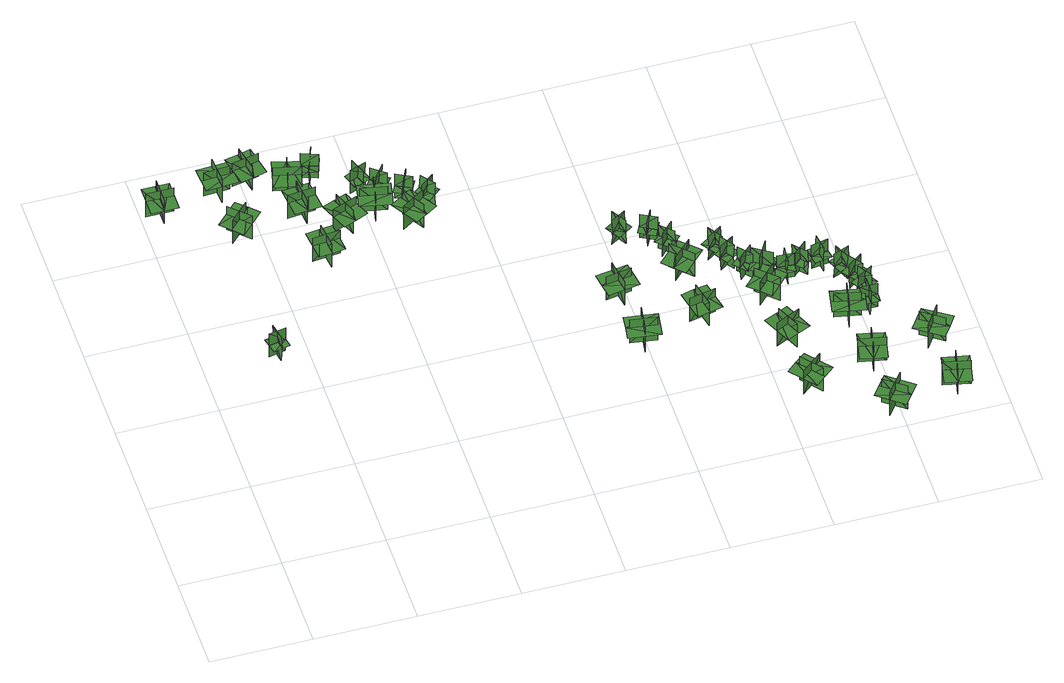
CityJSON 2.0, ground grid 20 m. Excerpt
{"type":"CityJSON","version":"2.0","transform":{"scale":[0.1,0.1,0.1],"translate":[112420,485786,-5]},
"CityObjects":{
"tree1":{"type":"SolitaryVegetationObject","geometry":[{"type":"MultiSurface","lod":"1","boundaries":[[[0,1,2]],[[0,2,3]],[[4,5,6]],[[4,6,7]],[[8,9,5]],[[8,5,4]],[[10,11,1]],[[10,1,0]],[[0,1,12]],[[0,12,13]],[[0,14,15]],[[0,15,1]]]}]},
"tree2":{"type":"SolitaryVegetationObject","geometry":[{"type":"MultiSurface","lod":"1","boundaries":[[[16,17,18]],[[16,18,19]],[[20,21,22]],[[20,22,23]],[[24,25,26]],[[24,26,27]],[[24,27,28]],[[24,28,29]]]}]},
"tree3":{"type":"SolitaryVegetationObject","geometry":[{"type":"MultiSurface","lod":"1","boundaries":[[[30,31,32]],[[30,32,33]],[[34,35,36]],[[34,36,37]],[[38,39,40]],[[38,40,41]],[[38,41,42]],[[38,42,43]]]}]},
"tree4":{"type":"SolitaryVegetationObject","geometry":[{"type":"MultiSurface","lod":"1","boundaries":[[[44,45,46]],[[44,46,47]],[[48,49,50]],[[48,50,51]],[[52,53,54]],[[52,54,55]],[[52,55,56]],[[52,56,57]]]}]},
"tree5":{"type":"SolitaryVegetationObject","geometry":[{"type":"MultiSurface","lod":"1","boundaries":[[[58,59,60]],[[58,60,61]],[[62,63,64]],[[62,64,65]],[[66,67,68]],[[66,68,69]],[[66,69,70]],[[66,70,71]]]}]},
"tree6":{"type":"SolitaryVegetationObject","geometry":[{"type":"MultiSurface","lod":"1","boundaries":[[[72,73,74]],[[72,74,75]],[[76,77,78]],[[76,78,79]],[[80,81,82]],[[80,82,83]],[[80,83,84]],[[80,84,85]]]}]},
"tree7":{"type":"SolitaryVegetationObject","geometry":[{"type":"MultiSurface","lod":"1","boundaries":[[[86,87,88]],[[86,88,89]],[[90,91,92]],[[90,92,93]],[[94,95,96]],[[94,96,97]],[[94,97,98]],[[94,98,99]]]}]},
"tree8":{"type":"SolitaryVegetationObject","geometry":[{"type":"MultiSurface","lod":"1","boundaries":[[[100,101,102]],[[100,102,103]],[[104,105,106]],[[104,106,107]],[[108,109,110]],[[108,110,111]],[[108,111,112]],[[108,112,113]]]}]},
"tree9":{"type":"SolitaryVegetationObject","geometry":[{"type":"MultiSurface","lod":"1","boundaries":[[[114,115,116]],[[114,116,117]],[[118,119,120]],[[118,120,121]],[[122,123,124]],[[122,124,125]],[[122,125,126]],[[122,126,127]]]}]},
"tree10":{"type":"SolitaryVegetationObject","geometry":[{"type":"MultiSurface","lod":"1","boundaries":[[[128,129,130]],[[128,130,131]],[[132,133,134]],[[132,134,135]],[[136,137,133]],[[136,133,132]],[[138,139,129]],[[138,129,128]],[[128,129,140]],[[128,140,141]],[[128,142,143]],[[128,143,129]]]}]},
"tree11":{"type":"SolitaryVegetationObject","geometry":[{"type":"MultiSurface","lod":"1","boundaries":[[[144,145,146]],[[144,146,147]],[[148,149,150]],[[148,150,151]],[[152,153,154]],[[152,154,155]],[[152,155,156]],[[152,156,157]]]}]},
"tree12":{"type":"SolitaryVegetationObject","geometry":[{"type":"MultiSurface","lod":"1","boundaries":[[[158,159,160]],[[158,160,161]],[[162,163,164]],[[162,164,165]],[[166,167,163]],[[166,163,162]],[[168,169,159]],[[168,159,158]],[[158,159,170]],[[158,170,171]],[[158,172,173]],[[158,173,159]]]}]},
"tree13":{"type":"SolitaryVegetationObject","geometry":[{"type":"MultiSurface","lod":"1","boundaries":[[[174,175,176]],[[174,176,177]],[[178,179,180]],[[178,180,181]],[[182,183,179]],[[182,179,178]],[[184,185,175]],[[184,175,174]],[[174,175,186]],[[174,186,187]],[[174,188,189]],[[174,189,175]]]}]},
"tree14":{"type":"SolitaryVegetationObject","geometry":[{"type":"MultiSurface","lod":"1","boundaries":[[[190,191,192]],[[190,192,193]],[[194,195,196]],[[194,196,197]],[[198,199,200]],[[198,200,201]],[[198,201,202]],[[198,202,203]]]}]},
"tree15":{"type":"SolitaryVegetationObject","geometry":[{"type":"MultiSurface","lod":"1","boundaries":[[[204,205,206]],[[204,206,207]],[[208,209,210]],[[208,210,211]],[[212,213,209]],[[212,209,208]],[[214,215,205]],[[214,205,204]],[[204,205,216]],[[204,216,217]],[[204,218,219]],[[204,219,205]]]}]},
"tree16":{"type":"SolitaryVegetationObject","geometry":[{"type":"MultiSurface","lod":"1","boundaries":[[[220,221,222]],[[220,222,223]],[[224,225,226]],[[224,226,227]],[[228,229,225]],[[228,225,224]],[[230,231,221]],[[230,221,220]],[[220,221,232]],[[220,232,233]],[[220,234,235]],[[220,235,221]]]}]},
"tree17":{"type":"SolitaryVegetationObject","geometry":[{"type":"MultiSurface","lod":"1","boundaries":[[[236,237,238]],[[236,238,239]],[[240,241,242]],[[240,242,243]],[[244,245,246]],[[244,246,247]],[[244,247,248]],[[244,248,249]]]}]},
"tree18":{"type":"SolitaryVegetationObject","geometry":[{"type":"MultiSurface","lod":"1","boundaries":[[[250,251,252]],[[250,252,253]],[[254,255,256]],[[254,256,257]],[[258,259,260]],[[258,260,261]],[[258,261,262]],[[258,262,263]]]}]},
"tree19":{"type":"SolitaryVegetationObject","geometry":[{"type":"MultiSurface","lod":"1","boundaries":[[[264,265,266]],[[264,266,267]],[[268,269,270]],[[268,270,271]],[[272,273,269]],[[272,269,268]],[[274,275,265]],[[274,265,264]],[[264,265,276]],[[264,276,277]],[[264,278,279]],[[264,279,265]]]}]},
"tree20":{"type":"SolitaryVegetationObject","geometry":[{"type":"MultiSurface","lod":"1","boundaries":[[[280,281,282]],[[280,282,283]],[[284,285,286]],[[284,286,287]],[[288,289,290]],[[288,290,291]],[[288,291,292]],[[288,292,293]]]}]},
"tree21":{"type":"SolitaryVegetationObject","geometry":[{"type":"MultiSurface","lod":"1","boundaries":[[[294,295,296]],[[294,296,297]],[[298,299,300]],[[298,300,301]],[[302,303,299]],[[302,299,298]],[[304,305,295]],[[304,295,294]],[[294,295,306]],[[294,306,307]],[[294,308,309]],[[294,309,295]]]}]},
"tree22":{"type":"SolitaryVegetationObject","geometry":[{"type":"MultiSurface","lod":"1","boundaries":[[[310,311,312]],[[310,312,313]],[[314,315,316]],[[314,316,317]],[[318,319,320]],[[318,320,321]],[[318,321,322]],[[318,322,323]]]}]},
"tree23":{"type":"SolitaryVegetationObject","geometry":[{"type":"MultiSurface","lod":"1","boundaries":[[[324,325,326]],[[324,326,327]],[[328,329,330]],[[328,330,331]],[[332,333,329]],[[332,329,328]],[[334,335,325]],[[334,325,324]],[[324,325,336]],[[324,336,337]],[[324,338,339]],[[324,339,325]]]}]},
"tree24":{"type":"SolitaryVegetationObject","geometry":[{"type":"MultiSurface","lod":"1","boundaries":[[[340,341,342]],[[340,342,343]],[[344,345,346]],[[344,346,347]],[[348,349,350]],[[348,350,351]],[[348,351,352]],[[348,352,353]]]}]},
"tree25":{"type":"SolitaryVegetationObject","geometry":[{"type":"MultiSurface","lod":"1","boundaries":[[[354,355,356]],[[354,356,357]],[[358,359,360]],[[358,360,361]],[[362,363,364]],[[362,364,365]],[[362,365,366]],[[362,366,367]]]}]},
"tree26":{"type":"SolitaryVegetationObject","geometry":[{"type":"MultiSurface","lod":"1","boundaries":[[[368,369,370]],[[368,370,371]],[[372,373,374]],[[372,374,375]],[[376,377,373]],[[376,373,372]],[[378,379,369]],[[378,369,368]],[[368,369,380]],[[368,380,381]],[[368,382,383]],[[368,383,369]]]}]},
"tree27":{"type":"SolitaryVegetationObject","geometry":[{"type":"MultiSurface","lod":"1","boundaries":[[[384,385,386]],[[384,386,387]],[[388,389,390]],[[388,390,391]],[[392,393,389]],[[392,389,388]],[[394,395,385]],[[394,385,384]],[[384,385,396]],[[384,396,397]],[[384,398,399]],[[384,399,385]]]}]},
"tree28":{"type":"SolitaryVegetationObject","geometry":[{"type":"MultiSurface","lod":"1","boundaries":[[[400,401,402]],[[400,402,403]],[[404,405,406]],[[404,406,407]],[[408,409,405]],[[408,405,404]],[[410,411,401]],[[410,401,400]],[[400,401,412]],[[400,412,413]],[[400,414,415]],[[400,415,401]]]}]},
"tree29":{"type":"SolitaryVegetationObject","geometry":[{"type":"MultiSurface","lod":"1","boundaries":[[[416,417,418]],[[416,418,419]],[[420,421,422]],[[420,422,423]],[[424,425,426]],[[424,426,427]],[[424,427,428]],[[424,428,429]]]}]},
"tree30":{"type":"SolitaryVegetationObject","geometry":[{"type":"MultiSurface","lod":"1","boundaries":[[[430,431,432]],[[430,432,433]],[[434,435,436]],[[434,436,437]],[[438,439,435]],[[438,435,434]],[[440,441,431]],[[440,431,430]],[[430,431,442]],[[430,442,443]],[[430,444,445]],[[430,445,431]]]}]},
"tree31":{"type":"SolitaryVegetationObject","geometry":[{"type":"MultiSurface","lod":"1","boundaries":[[[446,447,448]],[[446,448,449]],[[450,451,452]],[[450,452,453]],[[454,455,456]],[[454,456,457]],[[454,457,458]],[[454,458,459]]]}]},
"tree32":{"type":"SolitaryVegetationObject","geometry":[{"type":"MultiSurface","lod":"1","boundaries":[[[460,461,462]],[[460,462,463]],[[464,465,466]],[[464,466,467]],[[468,469,465]],[[468,465,464]],[[470,471,461]],[[470,461,460]],[[460,461,472]],[[460,472,473]],[[460,474,475]],[[460,475,461]]]}]},
"tree33":{"type":"SolitaryVegetationObject","geometry":[{"type":"MultiSurface","lod":"1","boundaries":[[[476,477,478]],[[476,478,479]],[[480,481,482]],[[480,482,483]],[[484,485,486]],[[484,486,487]],[[484,487,488]],[[484,488,489]]]}]},
"tree34":{"type":"SolitaryVegetationObject","geometry":[{"type":"MultiSurface","lod":"1","boundaries":[[[490,491,492]],[[490,492,493]],[[494,495,496]],[[494,496,497]],[[498,499,495]],[[498,495,494]],[[500,501,491]],[[500,491,490]],[[490,491,502]],[[490,502,503]],[[490,504,505]],[[490,505,491]]]}]},
"tree35":{"type":"SolitaryVegetationObject","geometry":[{"type":"MultiSurface","lod":"1","boundaries":[[[506,507,508]],[[506,508,509]],[[510,511,512]],[[510,512,513]],[[514,515,516]],[[514,516,517]],[[514,517,518]],[[514,518,519]]]}]},
"tree36":{"type":"SolitaryVegetationObject","geometry":[{"type":"MultiSurface","lod":"1","boundaries":[[[520,521,522]],[[520,522,523]],[[524,525,526]],[[524,526,527]],[[528,529,525]],[[528,525,524]],[[530,531,521]],[[530,521,520]],[[520,521,532]],[[520,532,533]],[[520,534,535]],[[520,535,521]]]}]},
"tree37":{"type":"SolitaryVegetationObject","geometry":[{"type":"MultiSurface","lod":"1","boundaries":[[[536,537,538]],[[536,538,539]],[[540,541,542]],[[540,542,543]],[[544,545,541]],[[544,541,540]],[[546,547,537]],[[546,537,536]],[[536,537,548]],[[536,548,549]],[[536,550,551]],[[536,551,537]]]}]},
"tree38":{"type":"SolitaryVegetationObject","geometry":[{"type":"MultiSurface","lod":"1","boundaries":[[[552,553,554]],[[552,554,555]],[[556,557,558]],[[556,558,559]],[[560,561,557]],[[560,557,556]],[[562,563,553]],[[562,553,552]],[[552,553,564]],[[552,564,565]],[[552,566,567]],[[552,567,553]]]}]},
"tree39":{"type":"SolitaryVegetationObject","geometry":[{"type":"MultiSurface","lod":"1","boundaries":[[[568,569,570]],[[568,570,571]],[[572,573,574]],[[572,574,575]],[[576,577,573]],[[576,573,572]],[[578,579,569]],[[578,569,568]],[[568,569,580]],[[568,580,581]],[[568,582,583]],[[568,583,569]]]}]},
"tree40":{"type":"SolitaryVegetationObject","geometry":[{"type":"MultiSurface","lod":"1","boundaries":[[[584,585,586]],[[584,586,587]],[[588,589,590]],[[588,590,591]],[[592,593,589]],[[592,589,588]],[[594,595,585]],[[594,585,584]],[[584,585,596]],[[584,596,597]],[[584,598,599]],[[584,599,585]]]}]},
"tree41":{"type":"SolitaryVegetationObject","geometry":[{"type":"MultiSurface","lod":"1","boundaries":[[[600,601,602]],[[600,602,603]],[[604,605,606]],[[604,606,607]],[[608,609,610]],[[608,610,611]],[[608,611,612]],[[608,612,613]]]}]},
"tree42":{"type":"SolitaryVegetationObject","geometry":[{"type":"MultiSurface","lod":"1","boundaries":[[[614,615,616]],[[614,616,617]],[[618,619,620]],[[618,620,621]],[[622,623,624]],[[622,624,625]],[[622,625,626]],[[622,626,627]]]}]}
},
"vertices":[
[159,507,41],[126,500,41],[130,482,41],[163,489,41],[147,487,41],[140,520,41],[138,519,72],[145,486,72],[145,486,10],[138,519,10],[159,508,10],[126,501,10],[126,500,72],[159,507,72],[156,523,41],[122,516,41],
[63,900,12],[63,900,74],[9,901,74],[9,901,12],[37,875,12],[37,875,74],[37,927,74],[37,927,12],[36,868,54],[63,867,54],[64,932,54],[37,932,54],[10,932,54],[10,868,54],
[143,828,12],[143,828,74],[181,791,74],[181,791,12],[179,828,12],[179,828,74],[143,791,74],[143,791,12],[185,834,53],[165,852,53],[121,806,53],[140,788,53],[159,769,53],[204,815,53],
[151,951,10],[151,951,72],[155,897,72],[155,897,10],[178,926,10],[178,926,72],[127,923,72],[127,923,10],[186,927,52],[184,954,52],[120,950,52],[122,923,52],[124,896,52],[188,900,52],
[237,940,11],[237,940,73],[184,929,73],[184,929,11],[216,910,11],[216,910,73],[206,961,73],[206,961,11],[218,902,53],[244,908,53],[231,971,53],[205,965,53],[179,960,53],[192,897,53],
[271,706,12],[271,706,74],[325,711,74],[325,711,12],[295,733,12],[295,733,74],[300,682,74],[300,682,12],[294,741,54],[267,738,54],[274,675,54],[301,677,54],[327,680,54],[320,744,54],
[313,830,10],[313,830,72],[259,824,72],[259,824,10],[289,802,10],[289,802,72],[284,854,72],[284,854,10],[290,794,52],[317,797,52],[310,861,52],[284,858,52],[257,856,52],[263,792,52],
[252,897,11],[252,897,73],[304,885,73],[304,885,11],[284,915,11],[284,915,73],[271,865,73],[271,865,11],[285,923,53],[259,930,53],[244,867,53],[270,861,53],[296,855,53],[311,917,53],
[378,785,11],[378,785,73],[328,765,73],[328,765,11],[363,752,11],[363,752,73],[344,800,73],[344,800,11],[366,745,53],[391,755,53],[367,814,53],[342,804,53],[317,795,53],[341,735,53],
[310,916,43],[342,904,43],[348,921,44],[316,932,44],[331,926,43],[320,894,43],[322,894,75],[333,926,75],[333,926,12],[322,894,12],[309,914,12],[341,903,12],[342,904,75],[310,916,75],[304,899,44],[336,888,44],
[422,821,12],[422,821,74],[411,769,74],[411,769,12],[441,791,12],[441,791,74],[390,801,74],[390,801,12],[449,789,54],[454,815,54],[391,828,54],[386,802,54],[380,776,54],[443,763,54],
[396,871,44],[408,839,44],[424,845,44],[413,877,44],[418,862,44],[386,850,44],[386,848,75],[418,860,75],[418,860,13],[386,848,13],[395,871,13],[406,839,13],[408,839,75],[396,871,75],[380,865,44],[391,833,44],
[422,844,44],[449,823,44],[460,837,44],[433,858,44],[446,847,44],[425,820,44],[427,819,75],[447,846,75],[447,846,13],[427,819,13],[422,842,13],[449,822,13],[449,823,75],[422,844,75],[412,830,44],[439,809,44],
[499,763,13],[499,763,75],[454,734,75],[454,734,13],[491,728,13],[491,728,75],[463,771,75],[463,771,13],[495,721,55],[518,735,55],[483,789,55],[461,775,55],[438,761,55],[472,707,55],
[462,816,44],[492,801,44],[500,817,44],[469,832,44],[484,824,44],[469,793,44],[471,793,75],[485,823,75],[485,823,13],[471,793,13],[461,814,13],[492,800,13],[492,801,75],[462,816,75],[454,800,44],[485,786,44],
[501,774,45],[527,795,45],[516,809,45],[490,787,45],[503,797,45],[525,771,45],[526,772,76],[505,798,76],[505,798,14],[526,772,14],[502,773,14],[528,794,14],[527,795,76],[501,774,76],[512,761,45],[538,782,45],
[792,315,9],[792,315,71],[800,368,71],[800,368,9],[771,344,9],[771,344,71],[822,337,71],[822,337,9],[763,345,51],[759,319,51],[823,310,51],[827,336,51],[831,363,51],[767,372,51],
[788,434,14],[788,434,76],[779,487,76],[779,487,14],[759,456,14],[759,456,76],[810,464,76],[810,464,14],[751,454,56],[756,428,56],[819,438,56],[815,465,56],[810,491,56],[747,481,56],
[834,579,46],[816,608,46],[801,599,47],[819,570,47],[811,584,46],[839,602,46],[838,603,78],[809,586,78],[809,586,15],[838,603,15],[835,580,15],[817,609,15],[816,608,78],[834,579,78],[848,588,47],[830,617,47],
[890,357,17],[890,357,79],[942,368,79],[942,368,17],[910,387,17],[910,387,79],[921,337,79],[921,337,17],[909,395,58],[883,389,58],[896,327,58],[922,332,58],[948,338,58],[935,400,58],
[870,566,43],[886,596,43],[870,604,43],[855,574,43],[863,588,43],[893,572,43],[894,574,74],[864,590,74],[864,590,12],[894,574,12],[872,565,12],[887,595,12],[886,596,74],[870,566,74],[886,558,43],[901,588,43],
[932,466,13],[932,466,75],[894,504,75],[894,504,13],[896,467,13],[896,467,75],[932,503,75],[932,503,13],[890,461,55],[909,442,55],[954,488,55],[935,507,55],[916,525,55],[871,480,55],
[914,557,43],[891,532,43],[904,520,43],[927,545,43],[915,534,43],[891,557,43],[889,555,74],[914,532,74],[914,532,12],[889,555,12],[913,558,12],[890,533,12],[891,532,74],[914,557,74],[902,569,43],[878,544,43],
[1040,130,9],[1040,130,71],[1081,164,71],[1081,164,9],[1044,166,9],[1044,166,71],[1077,126,71],[1077,126,9],[1038,172,51],[1018,155,51],[1059,106,51],[1080,123,51],[1100,140,51],[1059,189,51],
[1027,254,15],[1027,254,77],[1075,276,77],[1075,276,15],[1040,288,15],[1040,288,77],[1061,241,77],[1061,241,15],[1037,295,57],[1012,284,57],[1039,225,57],[1063,236,57],[1088,247,57],[1061,306,57],
[993,494,43],[974,523,43],[959,513,43],[978,485,43],[970,498,43],[998,517,43],[997,519,74],[968,500,74],[968,500,12],[997,519,12],[994,495,12],[975,523,12],[974,523,74],[993,494,74],[1007,504,43],[988,532,43],
[983,471,43],[1011,489,43],[1001,504,43],[973,485,43],[987,494,43],[1006,466,43],[1008,467,74],[989,495,74],[989,495,11],[1008,467,11],[984,470,11],[1012,488,11],[1011,489,74],[983,471,74],[992,456,43],[1021,475,43],
[1012,461,42],[1035,436,42],[1048,448,42],[1025,473,42],[1036,460,42],[1010,438,42],[1012,436,73],[1037,459,73],[1037,459,11],[1012,436,11],[1011,460,11],[1034,435,11],[1035,436,73],[1012,461,73],[999,450,42],[1022,424,42],
[1027,402,11],[1027,402,73],[1066,365,73],[1066,365,11],[1064,402,11],[1064,402,73],[1028,365,73],[1028,365,11],[1069,408,53],[1050,426,53],[1005,380,53],[1025,361,53],[1044,343,53],[1088,389,53],
[1062,447,49],[1040,411,49],[1059,399,49],[1081,435,49],[1069,418,49],[1033,441,49],[1032,439,88],[1068,416,88],[1068,416,10],[1032,439,10],[1061,448,10],[1038,412,10],[1040,411,88],[1062,447,88],[1044,458,49],[1022,422,49],
[1208,71,13],[1208,71,75],[1175,29,75],[1175,29,13],[1212,35,13],[1212,35,75],[1171,66,75],[1171,66,13],[1218,30,55],[1234,52,55],[1183,91,55],[1167,69,55],[1151,48,55],[1202,9,55],
[1076,421,40],[1109,418,40],[1111,436,40],[1077,438,40],[1093,436,40],[1090,403,40],[1092,402,71],[1095,436,71],[1095,436,9],[1092,402,9],[1076,419,9],[1109,417,9],[1109,418,71],[1076,421,71],[1074,404,40],[1108,401,40],
[1209,162,15],[1209,162,77],[1157,173,77],[1157,173,15],[1179,143,15],[1179,143,77],[1189,193,77],[1189,193,15],[1177,135,57],[1203,130,57],[1216,192,57],[1190,198,57],[1164,203,57],[1151,141,57],
[1136,441,39],[1111,418,39],[1123,405,39],[1148,428,39],[1135,417,39],[1113,442,39],[1111,441,70],[1134,416,70],[1134,416,8],[1111,441,8],[1135,442,8],[1110,419,8],[1111,418,70],[1136,441,70],[1125,453,39],[1099,431,39],
[1179,317,11],[1179,317,73],[1168,265,73],[1168,265,11],[1198,287,11],[1198,287,73],[1148,297,73],[1148,297,11],[1206,286,53],[1211,312,53],[1148,324,53],[1143,298,53],[1138,272,53],[1201,259,53],
[1144,428,40],[1178,434,40],[1175,451,40],[1142,446,40],[1158,448,40],[1163,414,40],[1165,415,71],[1160,448,71],[1160,448,9],[1165,415,9],[1145,427,9],[1178,432,9],[1178,434,71],[1144,428,71],[1147,411,40],[1181,417,40],
[1217,318,41],[1216,284,41],[1234,284,41],[1235,318,41],[1234,302,41],[1200,303,41],[1200,300,72],[1234,300,72],[1234,300,10],[1200,300,10],[1216,318,10],[1215,285,10],[1216,284,72],[1217,318,72],[1200,319,41],[1199,285,41],
[1200,381,42],[1187,412,42],[1171,406,42],[1184,374,42],[1178,390,42],[1209,403,42],[1209,405,73],[1177,392,73],[1177,392,11],[1209,405,11],[1201,382,11],[1188,413,11],[1187,412,73],[1200,381,73],[1216,388,42],[1203,419,42],
[1210,350,44],[1228,321,44],[1243,330,44],[1225,359,44],[1233,345,44],[1204,327,44],[1205,326,75],[1234,343,75],[1234,343,13],[1205,326,13],[1209,349,13],[1226,320,13],[1228,321,75],[1210,350,75],[1195,341,44],[1213,312,44],
[1196,357,44],[1224,377,44],[1213,391,44],[1186,371,44],[1199,380,44],[1219,353,44],[1221,354,75],[1201,381,75],[1201,381,12],[1221,354,12],[1197,356,12],[1224,376,12],[1224,377,75],[1196,357,75],[1206,343,44],[1234,363,44],
[1342,65,11],[1342,65,73],[1290,76,73],[1290,76,11],[1311,46,11],[1311,46,73],[1322,97,73],[1322,97,11],[1310,38,52],[1336,33,52],[1349,96,52],[1323,101,52],[1297,106,52],[1284,44,52],
[1323,219,8],[1323,219,70],[1293,175,70],[1293,175,8],[1329,183,8],[1329,183,70],[1287,212,70],[1287,212,8],[1336,179,50],[1351,201,50],[1298,237,50],[1283,215,50],[1268,193,50],[1320,157,50]
]}
